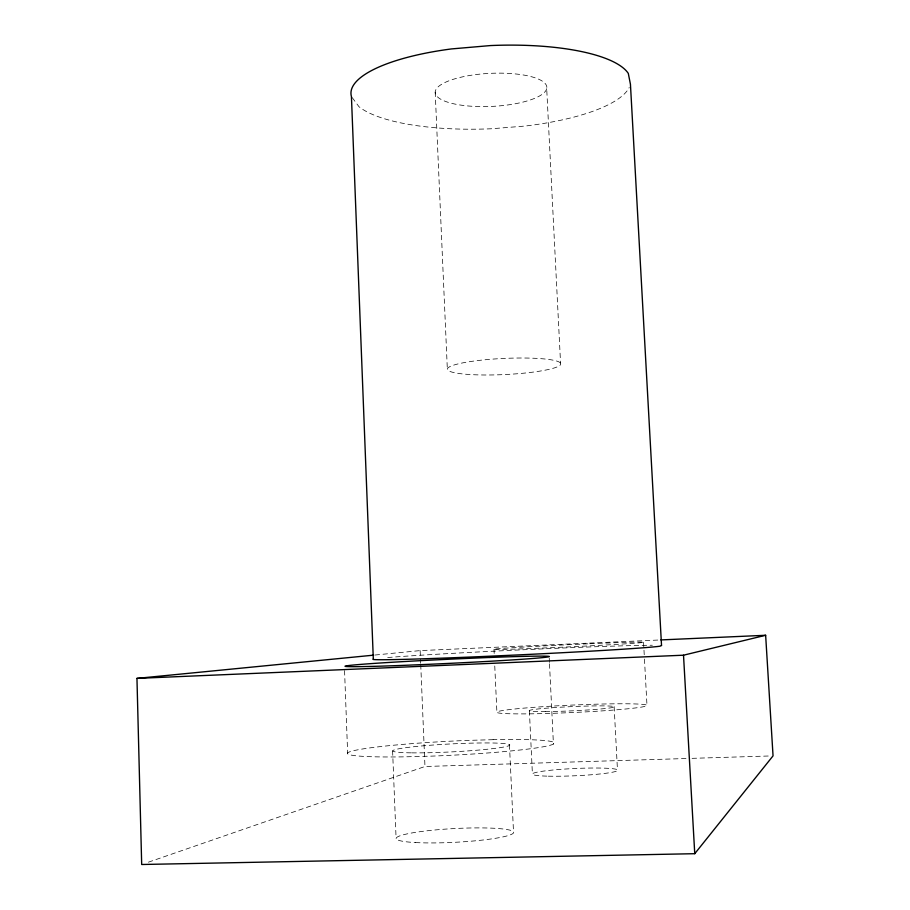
<?xml version="1.0" encoding="UTF-8"?>
<svg xmlns="http://www.w3.org/2000/svg" width="910" height="910" viewBox="0 0 910 910"><rect width="100%" height="100%" fill="white"/><g stroke="black" fill="none" stroke-linecap="round" stroke-linejoin="round"><path stroke-width="0.68" stroke-dasharray="4.55 3.41" d="M148.398 862.179L424.97 766.493L686.379 758.519M375.068 655.018L420.147 650.593L659.443 639.992M692.066 758.337L770.201 755.96M352.227 97.62L358.995 106.732A140.072 41.576 -2.7 0 0 491.571 128.754L525.138 126.046A140.072 41.576 -2.7 0 0 629.219 87.496M643.552 642.255L644.394 657.657M644.462 659.056L646.976 705.273M614.136 706.569L617.458 769.86M546.705 88.657A55.885 16.551 -2.7 0 1 459.743 104.946A55.885 16.551 -2.7 0 1 466.614 76.031A55.885 16.551 -2.7 0 1 546.705 88.657L560.628 364.523A56.795 8.076 -2.7 0 1 471.915 374.647A56.795 8.076 -2.7 0 1 479.661 360.337A56.795 8.076 -2.7 0 1 560.628 364.523M549.231 658.18L549.435 662.4M549.503 663.811L553.428 744.016M529.381 710.79L532.418 774.273M509.463 744.846L513.513 832.07M494.005 649.228L494.187 653.426M494.767 665.995L496.883 712.075M435.196 92.126L447.333 368.994M420.147 650.593L420.443 657.657M420.5 659.067L420.682 663.31M420.738 664.721L424.97 766.493M392.597 750.784L396.089 838.349M344.56 670.59L347.654 753.514M387.705 657.532A144.747 2.457 -2.7 0 1 516.118 650.093L550.766 648.523A144.747 2.457 -2.7 0 1 652.345 645.247M587.758 643.836L569.171 644.678A74.927 1.092 -2.7 0 0 494.676 649.092A74.927 1.092 -2.7 0 0 547.979 647.818L568.113 646.919A74.927 1.092 -2.7 0 0 642.938 642.471A74.927 1.092 -2.7 0 0 587.758 643.836M590.863 704.351L572.197 705.079A75.189 3.731 -2.6 0 0 497.554 711.7A75.189 3.731 -2.6 0 0 551.187 713.372L571.4 712.598A75.189 3.731 -2.6 0 0 646.384 705.921A75.189 3.731 -2.6 0 0 590.863 704.351M493.106 739.682L468.695 740.376A103.433 7.064 -2.9 0 0 352.852 750.875A103.433 7.064 -2.9 0 0 404.495 756.847L431.454 756.13A103.433 7.064 -2.9 0 0 549.447 745.461A103.433 7.064 -2.9 0 0 493.106 739.682M415.517 842.558A58.831 6.87 -3 0 0 512.307 833.924A58.831 6.87 -3 0 0 436.698 829.818A58.831 6.87 -3 0 0 415.517 842.558M548.332 776.173A42.736 3.629 -2.6 0 0 617.23 770.827A42.736 3.629 -2.6 0 0 559.502 769.451A42.736 3.629 -2.6 0 0 548.332 776.173M411.832 752.854A58.547 3.993 -2.9 0 0 508.235 745.95A58.547 3.993 -2.9 0 0 433.137 745.028A58.547 3.993 -2.9 0 0 411.832 752.854M545.192 711.597A42.588 2.116 -2.6 0 0 613.886 707.138A42.588 2.116 -2.6 0 0 556.454 707.457A42.588 2.116 -2.6 0 0 545.192 711.597"/><path stroke-width="1.36" d="M373.657 655.154L136.955 678.382L141.687 864.5L694.751 853.694L773.045 755.869L765.64 635.282L660.853 639.923M136.955 678.382L683.512 655.2L765.64 635.282M683.512 655.2L694.751 853.694M661.536 645.474L659.989 646.202A144.747 2.457 -2.7 0 1 519.212 654.87L478.717 656.69A144.747 2.457 -2.7 0 1 373.316 659.113L351.431 96.562A140.072 41.576 -2.7 0 1 451.405 48.935L490.433 45.568A140.072 41.576 -2.7 0 1 628.298 73.403L630.437 84.221L661.536 645.474M489.364 657.486L465.078 658.51A102.921 2.07 -2.7 0 0 349.645 665.426A102.921 2.07 -2.7 0 0 400.798 665.472L427.609 664.368A102.921 2.07 -2.7 0 0 545.17 657.327A102.921 2.07 -2.7 0 0 489.364 657.486"/></g></svg>
